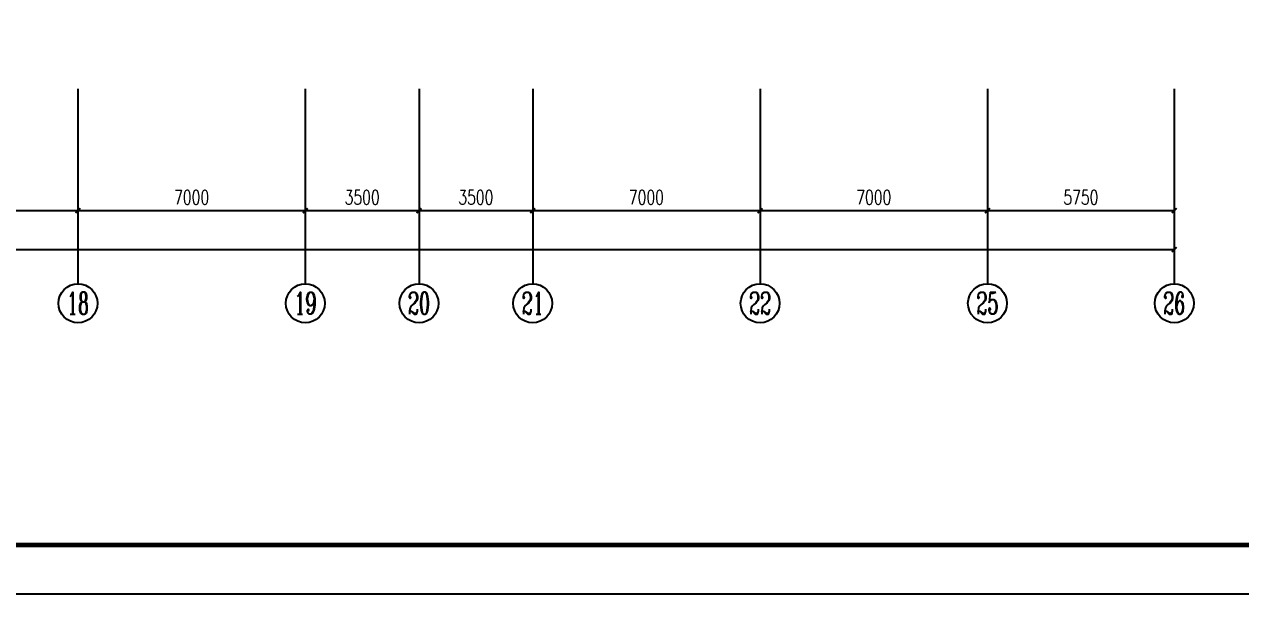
# Model space of a CAD drawing. Extents: x 101023 to 279373, y -114511 to 293844.
# Drawn here: x 204880 to 242324, y -114511 to -96985 of the extents above; entities that cross this region are included whole.
import ezdxf
from ezdxf.enums import TextEntityAlignment as Align

# ---------------------------------------------------------------- set-up
doc = ezdxf.new("R2010")
doc.units = 0
doc.header["$LTSCALE"] = 1000
doc.header["$MEASUREMENT"] = 0
for name, color, linetype in [('AXIS', 3, 'Continuous'), ('AXIS_TEXT', 7, 'Continuous'), ('BTTK', 7, 'Continuous'), ('PUB_TITLE', 7, 'Continuous'), ('STAIR', 2, 'Continuous'), ('WALL', 2, 'Continuous')]:
    doc.layers.add(name, color=color, linetype=linetype)
doc.styles.add('_TCH_AXIS', font='COMPLEX', dxfattribs={"bigfont": 'GBCBIG'})
doc.styles.add('_TCH_DIM_T3', font='SIMPLEX', dxfattribs={"width": 0.705882, "bigfont": 'GBCBIG'})
doc.styles.add('COMPLEX', font='COMPLEX')
doc.styles.add('HZ(TK)', font='geniso.shx', dxfattribs={"width": 0.9, "bigfont": 'hztxt.shx'})
doc.dimstyles.new('_TCH_ARCH&&150', dxfattribs={"dimtxt": 446.25, "dimasz": 150, "dimexe": 375, "dimexo": 450, "dimgap": 189.375, "dimtad": 1, "dimdec": 0, "dimzin": 0, "dimdsep": 46, "dimtxsty": '_TCH_DIM_T3', "dimblk": 'ARCHTICK', "dimcen": 0.09, "dimclrt": 7, "dimazin": 2, "dimtfac": 1, "dimtdec": 0, "dimtix": 1, "dimtmove": 2, "dimatfit": 3, "dimfxl": 1, "dimtolj": 1, "dimtzin": 0, "dimarcsym": 0})

# ---------------------------------------------------------------- blocks, each defined once
blk = doc.blocks.new('vhtemplate_2020年新竖式图框_A0')
at = {"layer": 'PUB_TITLE', "color": 7}
blk.add_lwpolyline([(0, 0), (1189, 0), (1189, 841), (0, 841)], close=True, dxfattribs=at)
at = {"layer": 'PUB_TITLE', "const_width": 1}
blk.add_lwpolyline([(25, 10), (1179, 10), (1179, 831), (25, 831)], close=True, dxfattribs=at)
at = {"layer": 'BTTK', "color": 4, "style": 'HZ(TK)', "width": 0.9}
for tag, p in [('合作单位', (1144, 743.5)), ('建设单位', (1144, 209.5)), ('工程名称', (1144, 176.5)), ('子项名称', (1154, 160)), ('图纸名称', (1144, 141))]:
    blk.add_attdef(tag, text='', height=3.5, dxfattribs=at).set_placement(p, align=Align.MIDDLE_CENTER)
for tag, p in [('注册证书号', (1156.5, 309.01)), ('注册印章号', (1156.5, 301.01)), ('设计号', (1154, 193)), ('图别', (1137.75, 34)), ('图号', (1170.25, 34)), ('版本号', (1137.75, 26)), ('日期', (1170.25, 26))]:
    blk.add_attdef(tag, text='', height=3.5, dxfattribs=at).set_placement(p, align=Align.MIDDLE)
blk = doc.blocks.new('_AXISO')
blk.add_circle((0, 0), 0.5)
at = {"layer": 'AXIS_TEXT', "style": 'COMPLEX', "width": 1.041667}
blk.add_attdef('A', text='', height=0.56, dxfattribs=at).set_placement((-0.25, -0.28), (0.25, -0.28), align=Align.FIT)
blk = doc.blocks.new('_ArchTick')
at = {"color": 0, "linetype": 'ByBlock', "const_width": 0.4}
blk.add_lwpolyline([(-0.5, -0.5), (0.5, 0.5)], dxfattribs=at)
blk = doc.blocks.new('*D128')
at = {"layer": 'AXIS', "color": 0, "lineweight": -2, "transparency": 16777216}
for p, q in [((926858, 771137), (926858, 766262)), ((1041608, 771137), (1041608, 766262)), ((926858, 766637), (1041608, 766637))]:
    blk.add_line(p, q, dxfattribs=at)
at = {"layer": 'Defpoints', "color": 0, "transparency": 16777216}
for p in [(926858, 771587), (1041608, 771587), (1041608, 766637)]:
    blk.add_point(p, dxfattribs=at)
at = {"layer": 'AXIS', "color": 0, "lineweight": -2, "transparency": 16777216, "xscale": 150, "yscale": 150, "zscale": 150, "rotation": 180}
blk.add_blockref('_ArchTick', (926858, 766637), dxfattribs=at)
at = {"layer": 'AXIS', "color": 0, "lineweight": -2, "transparency": 16777216, "xscale": 150, "yscale": 150, "zscale": 150}
blk.add_blockref('_ArchTick', (1041608, 766637), dxfattribs=at)
at = {"layer": 'AXIS', "color": 7, "transparency": 16777216, "insert": (984233, 767049), "char_height": 446.2, "attachment_point": 5, "style": '_TCH_DIM_T3'}
blk.add_mtext('\\A1;114750', dxfattribs=at)
blk = doc.blocks.new('*D142')
at = {"layer": 'AXIS', "color": 0, "lineweight": -2, "transparency": 16777216}
for p, q in [((1000858, 771137), (1000858, 767462)), ((1007858, 771137), (1007858, 767462)), ((1000858, 767837), (1007858, 767837))]:
    blk.add_line(p, q, dxfattribs=at)
at = {"layer": 'Defpoints', "color": 0, "transparency": 16777216}
for p in [(1000858, 771587), (1007858, 771587), (1007858, 767837)]:
    blk.add_point(p, dxfattribs=at)
at = {"layer": 'AXIS', "color": 0, "lineweight": -2, "transparency": 16777216, "xscale": 150, "yscale": 150, "zscale": 150, "rotation": 180}
blk.add_blockref('_ArchTick', (1000858, 767837), dxfattribs=at)
at = {"layer": 'AXIS', "color": 0, "lineweight": -2, "transparency": 16777216, "xscale": 150, "yscale": 150, "zscale": 150}
blk.add_blockref('_ArchTick', (1007858, 767837), dxfattribs=at)
at = {"layer": 'AXIS', "color": 7, "transparency": 16777216, "insert": (1004358, 768249), "char_height": 446.2, "attachment_point": 5, "style": '_TCH_DIM_T3'}
blk.add_mtext('\\A1;7000', dxfattribs=at)
blk = doc.blocks.new('*D143')
at = {"layer": 'AXIS', "color": 0, "lineweight": -2, "transparency": 16777216}
for p, q in [((1007858, 771137), (1007858, 767462)), ((1014858, 771137), (1014858, 767462)), ((1007858, 767837), (1014858, 767837))]:
    blk.add_line(p, q, dxfattribs=at)
at = {"layer": 'Defpoints', "color": 0, "transparency": 16777216}
for p in [(1007858, 771587), (1014858, 771587), (1014858, 767837)]:
    blk.add_point(p, dxfattribs=at)
at = {"layer": 'AXIS', "color": 0, "lineweight": -2, "transparency": 16777216, "xscale": 150, "yscale": 150, "zscale": 150, "rotation": 180}
blk.add_blockref('_ArchTick', (1007858, 767837), dxfattribs=at)
at = {"layer": 'AXIS', "color": 0, "lineweight": -2, "transparency": 16777216, "xscale": 150, "yscale": 150, "zscale": 150}
blk.add_blockref('_ArchTick', (1014858, 767837), dxfattribs=at)
at = {"layer": 'AXIS', "color": 7, "transparency": 16777216, "insert": (1011358, 768249), "char_height": 446.2, "attachment_point": 5, "style": '_TCH_DIM_T3'}
blk.add_mtext('\\A1;7000', dxfattribs=at)
blk = doc.blocks.new('*D144')
at = {"layer": 'AXIS', "color": 0, "lineweight": -2, "transparency": 16777216}
for p, q in [((1014858, 771137), (1014858, 767462)), ((1018358, 771137), (1018358, 767462)), ((1014858, 767837), (1018358, 767837))]:
    blk.add_line(p, q, dxfattribs=at)
at = {"layer": 'Defpoints', "color": 0, "transparency": 16777216}
for p in [(1014858, 771587), (1018358, 771587), (1018358, 767837)]:
    blk.add_point(p, dxfattribs=at)
at = {"layer": 'AXIS', "color": 0, "lineweight": -2, "transparency": 16777216, "xscale": 150, "yscale": 150, "zscale": 150, "rotation": 180}
blk.add_blockref('_ArchTick', (1014858, 767837), dxfattribs=at)
at = {"layer": 'AXIS', "color": 0, "lineweight": -2, "transparency": 16777216, "xscale": 150, "yscale": 150, "zscale": 150}
blk.add_blockref('_ArchTick', (1018358, 767837), dxfattribs=at)
at = {"layer": 'AXIS', "color": 7, "transparency": 16777216, "insert": (1016608, 768249), "char_height": 446.2, "attachment_point": 5, "style": '_TCH_DIM_T3'}
blk.add_mtext('\\A1;3500', dxfattribs=at)
blk = doc.blocks.new('*D145')
at = {"layer": 'AXIS', "color": 0, "lineweight": -2, "transparency": 16777216}
for p, q in [((1018358, 771137), (1018358, 767462)), ((1021858, 771137), (1021858, 767462)), ((1018358, 767837), (1021858, 767837))]:
    blk.add_line(p, q, dxfattribs=at)
at = {"layer": 'Defpoints', "color": 0, "transparency": 16777216}
for p in [(1018358, 771587), (1021858, 771587), (1021858, 767837)]:
    blk.add_point(p, dxfattribs=at)
at = {"layer": 'AXIS', "color": 0, "lineweight": -2, "transparency": 16777216, "xscale": 150, "yscale": 150, "zscale": 150, "rotation": 180}
blk.add_blockref('_ArchTick', (1018358, 767837), dxfattribs=at)
at = {"layer": 'AXIS', "color": 0, "lineweight": -2, "transparency": 16777216, "xscale": 150, "yscale": 150, "zscale": 150}
blk.add_blockref('_ArchTick', (1021858, 767837), dxfattribs=at)
at = {"layer": 'AXIS', "color": 7, "transparency": 16777216, "insert": (1020108, 768249), "char_height": 446.2, "attachment_point": 5, "style": '_TCH_DIM_T3'}
blk.add_mtext('\\A1;3500', dxfattribs=at)
blk = doc.blocks.new('*D146')
at = {"layer": 'AXIS', "color": 0, "lineweight": -2, "transparency": 16777216}
for p, q in [((1021858, 771137), (1021858, 767462)), ((1028858, 771137), (1028858, 767462)), ((1021858, 767837), (1028858, 767837))]:
    blk.add_line(p, q, dxfattribs=at)
at = {"layer": 'Defpoints', "color": 0, "transparency": 16777216}
for p in [(1021858, 771587), (1028858, 771587), (1028858, 767837)]:
    blk.add_point(p, dxfattribs=at)
at = {"layer": 'AXIS', "color": 0, "lineweight": -2, "transparency": 16777216, "xscale": 150, "yscale": 150, "zscale": 150, "rotation": 180}
blk.add_blockref('_ArchTick', (1021858, 767837), dxfattribs=at)
at = {"layer": 'AXIS', "color": 0, "lineweight": -2, "transparency": 16777216, "xscale": 150, "yscale": 150, "zscale": 150}
blk.add_blockref('_ArchTick', (1028858, 767837), dxfattribs=at)
at = {"layer": 'AXIS', "color": 7, "transparency": 16777216, "insert": (1025358, 768249), "char_height": 446.2, "attachment_point": 5, "style": '_TCH_DIM_T3'}
blk.add_mtext('\\A1;7000', dxfattribs=at)
blk = doc.blocks.new('*D147')
at = {"layer": 'AXIS', "color": 0, "lineweight": -2, "transparency": 16777216}
for p, q in [((1028858, 771137), (1028858, 767462)), ((1035858, 771137), (1035858, 767462)), ((1028858, 767837), (1035858, 767837))]:
    blk.add_line(p, q, dxfattribs=at)
at = {"layer": 'Defpoints', "color": 0, "transparency": 16777216}
for p in [(1028858, 771587), (1035858, 771587), (1035858, 767837)]:
    blk.add_point(p, dxfattribs=at)
at = {"layer": 'AXIS', "color": 0, "lineweight": -2, "transparency": 16777216, "xscale": 150, "yscale": 150, "zscale": 150, "rotation": 180}
blk.add_blockref('_ArchTick', (1028858, 767837), dxfattribs=at)
at = {"layer": 'AXIS', "color": 0, "lineweight": -2, "transparency": 16777216, "xscale": 150, "yscale": 150, "zscale": 150}
blk.add_blockref('_ArchTick', (1035858, 767837), dxfattribs=at)
at = {"layer": 'AXIS', "color": 7, "transparency": 16777216, "insert": (1032358, 768249), "char_height": 446.2, "attachment_point": 5, "style": '_TCH_DIM_T3'}
blk.add_mtext('\\A1;7000', dxfattribs=at)
blk = doc.blocks.new('*D148')
at = {"layer": 'AXIS', "color": 0, "lineweight": -2, "transparency": 16777216}
for p, q in [((1035858, 771137), (1035858, 767462)), ((1041608, 771137), (1041608, 767462)), ((1035858, 767837), (1041608, 767837))]:
    blk.add_line(p, q, dxfattribs=at)
at = {"layer": 'Defpoints', "color": 0, "transparency": 16777216}
for p in [(1035858, 771587), (1041608, 771587), (1041608, 767837)]:
    blk.add_point(p, dxfattribs=at)
at = {"layer": 'AXIS', "color": 0, "lineweight": -2, "transparency": 16777216, "xscale": 150, "yscale": 150, "zscale": 150, "rotation": 180}
blk.add_blockref('_ArchTick', (1035858, 767837), dxfattribs=at)
at = {"layer": 'AXIS', "color": 0, "lineweight": -2, "transparency": 16777216, "xscale": 150, "yscale": 150, "zscale": 150}
blk.add_blockref('_ArchTick', (1041608, 767837), dxfattribs=at)
at = {"layer": 'AXIS', "color": 7, "transparency": 16777216, "insert": (1038733, 768249), "char_height": 446.2, "attachment_point": 5, "style": '_TCH_DIM_T3'}
blk.add_mtext('\\A1;5750', dxfattribs=at)
blk = doc.blocks.new('ERT')
at = {"layer": 'AXIS'}
for p, q in [((1007858.2, 771586.5), (1007858.2, 765586.5)), ((1014858.2, 771586.5), (1014858.2, 765586.5)), ((1018358.2, 771586.5), (1018358.2, 765586.5)), ((1021858.2, 771586.5), (1021858.2, 765586.5)), ((1028858.2, 771586.5), (1028858.2, 765586.5)), ((1035858.2, 771586.5), (1035858.2, 765586.5)), ((1041608.2, 771586.5), (1041608.2, 765586.5))]:
    blk.add_line(p, q, dxfattribs=at)
ref = blk.add_blockref('_AXISO', (1007858.2, 764986.5), dxfattribs=dict(at, xscale=1200, yscale=1200, zscale=1200))
ref.add_attrib('A', '18', dxfattribs={"layer": 'AXIS_TEXT', "height": 678.82, "style": '_TCH_AXIS', "width": 0.724138}).set_placement((1007518.8, 764647.1), (1008197.6, 764647.1), align=Align.FIT)
ref = blk.add_blockref('_AXISO', (1014858.2, 764986.5), dxfattribs=dict(at, xscale=1200, yscale=1200, zscale=1200))
ref.add_attrib('A', '19', dxfattribs={"layer": 'AXIS_TEXT', "height": 678.82, "style": '_TCH_AXIS', "width": 0.724138}).set_placement((1014518.8, 764647.1), (1015197.6, 764647.1), align=Align.FIT)
ref = blk.add_blockref('_AXISO', (1018358.2, 764986.5), dxfattribs=dict(at, xscale=1200, yscale=1200, zscale=1200))
ref.add_attrib('A', '20', dxfattribs={"layer": 'AXIS_TEXT', "height": 678.82, "style": '_TCH_AXIS', "width": 0.617647}).set_placement((1018018.8, 764647.1), (1018697.6, 764647.1), align=Align.FIT)
ref = blk.add_blockref('_AXISO', (1021858.2, 764986.5), dxfattribs=dict(at, xscale=1200, yscale=1200, zscale=1200))
ref.add_attrib('A', '21', dxfattribs={"layer": 'AXIS_TEXT', "height": 678.82, "style": '_TCH_AXIS', "width": 0.724138}).set_placement((1021518.8, 764647.1), (1022197.6, 764647.1), align=Align.FIT)
ref = blk.add_blockref('_AXISO', (1028858.2, 764986.5), dxfattribs=dict(at, xscale=1200, yscale=1200, zscale=1200))
ref.add_attrib('A', '22', dxfattribs={"layer": 'AXIS_TEXT', "height": 678.82, "style": '_TCH_AXIS', "width": 0.617647}).set_placement((1028518.8, 764647.1), (1029197.6, 764647.1), align=Align.FIT)
ref = blk.add_blockref('_AXISO', (1035858.2, 764986.5), dxfattribs=dict(at, xscale=1200, yscale=1200, zscale=1200))
ref.add_attrib('A', '25', dxfattribs={"layer": 'AXIS_TEXT', "height": 678.82, "style": '_TCH_AXIS', "width": 0.617647}).set_placement((1035518.8, 764647.1), (1036197.6, 764647.1), align=Align.FIT)
ref = blk.add_blockref('_AXISO', (1041608.2, 764986.5), dxfattribs=dict(at, xscale=1200, yscale=1200, zscale=1200))
ref.add_attrib('A', '26', dxfattribs={"layer": 'AXIS_TEXT', "height": 678.82, "style": '_TCH_AXIS', "width": 0.617647}).set_placement((1041268.8, 764647.1), (1041947.6, 764647.1), align=Align.FIT)
for p1, p2, distance, picture, middle in [((926858.2, 771586.5), (1041608.2, 771586.5), -4950, '*D128', (984233.2, 767049)), ((1000858.2, 771586.5), (1007858.2, 771586.5), -3750, '*D142', (1004358.2, 768249)), ((1007858.2, 771586.5), (1014858.2, 771586.5), -3750, '*D143', (1011358.2, 768249)), ((1014858.2, 771586.5), (1018358.2, 771586.5), -3750, '*D144', (1016608.2, 768249)), ((1018358.2, 771586.5), (1021858.2, 771586.5), -3750, '*D145', (1020108.2, 768249)), ((1021858.2, 771586.5), (1028858.2, 771586.5), -3750, '*D146', (1025358.2, 768249)), ((1028858.2, 771586.5), (1035858.2, 771586.5), -3750, '*D147', (1032358.2, 768249)), ((1035858.2, 771586.5), (1041608.2, 771586.5), -3750, '*D148', (1038733.2, 768249))]:
    dim = blk.add_aligned_dim(p1=p1, p2=p2, distance=distance, dimstyle='_TCH_ARCH&&150', dxfattribs=at)
    dim.commit()
    dim.dimension.update_dxf_attribs({"geometry": picture, "text_midpoint": middle})
blk = doc.blocks.new('A$C40CE5D7B')
at = {"layer": 'WALL'}
blk.add_blockref('ERT', (-917658, -755022), dxfattribs=at)

msp = doc.modelspace()

# ---------------------------------------------------------------- block references
at = {"layer": 'STAIR'}
msp.add_blockref('A$C40CE5D7B', (116330, -115536), dxfattribs=at)
at = {"layer": 'WALL', "xscale": 150, "yscale": 150, "zscale": 150}
msp.add_blockref('vhtemplate_2020年新竖式图框_A0', (101023, -114511), dxfattribs=at)

doc.saveas('drawing.dxf')
